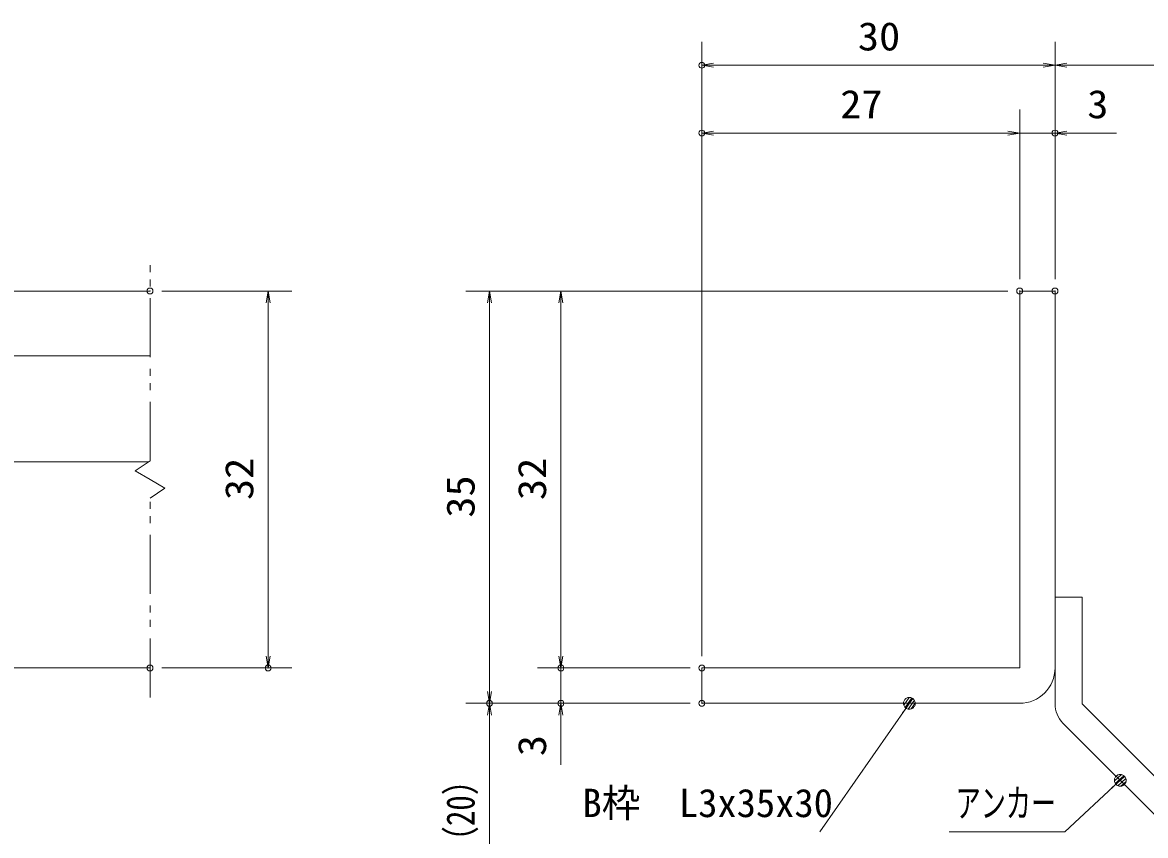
# Model space of a CAD drawing. Units: millimetres, scale not verified, with parts at other scales. Extents: x -1050 to 1050, y -742 to 742.
# Drawn here: x -164.6 to 312.4, y -464.9 to -119.8 of the extents above; entities that cross this region are included whole.
import ezdxf
from ezdxf.enums import TextEntityAlignment as Align

# ---------------------------------------------------------------- set-up
doc = ezdxf.new("R2010")
doc.units = ezdxf.units.MM
doc.header["$LTSCALE"] = 5
doc.header["$PDMODE"] = 32
doc.header["$PDSIZE"] = 2.5
doc.linetypes.add('DOUBLE_CHAIN1', pattern=[8.8, 5, -1, 0.6, -0.6, 0.6, -1])
for name, color, linetype, lineweight in [('0-1_寸法注釈', 2, 'Continuous', 9), ('0-2_想像線', 134, 'DOUBLE_CHAIN1', 9), ('0-4_0', 2, 'Continuous', 9), ('0-5_DEFPOINTS', 134, 'Continuous', 9), ('0-6_枠', 7, 'Continuous', 9), ('0-7_蓋', 5, 'Continuous', 9), ('0-8_アンカー', 7, 'Continuous', 9)]:
    doc.layers.add(name, color=color, linetype=linetype, lineweight=lineweight)
doc.styles.add('ＭＳ ゴシック', font='')
doc.styles.get('ＭＳ ゴシック').set_extended_font_data('MS Gothic')

# ---------------------------------------------------------------- blocks, each defined once
blk = doc.blocks.new('_OPEN')
at = {"layer": '0-4_0'}
blk.add_line((0, 0), (-5, 0), dxfattribs=at)
blk.add_lwpolyline([(-5, 0.833), (0, 0), (-5, -0.833)], dxfattribs=at)
blk = doc.blocks.new('A$C6EB770D1')
at = {"layer": '0-8_アンカー'}
for p, q in [((130.257, 96.52), (45.237, 11.5)), ((138.388, 88.388), (130.257, 96.52)), ((138.388, 88.388), (53.368, 3.368)), ((0, 11.5), (45.237, 11.5)), ((0, 11.5), (0, 0)), ((0, 0), (45.237, 0))]:
    blk.add_line(p, q, dxfattribs=at)
blk.add_arc((45.237, 11.5), 11.5, 270, 315, dxfattribs=at)
blk = doc.blocks.new('_Dot')
at = {"layer": '0-4_0'}
for p, q in [((-2.5, 0), (-5, 0)), ((2.445, 0.5), (-2.445, 0.5)), ((1.997, 1.5), (-1.997, 1.5)), ((2.289, -0.995), (-2.289, -0.995)), ((1.499, -1.995), (-1.499, -1.995))]:
    blk.add_line(p, q, dxfattribs=at)
for points in [[(2.5, 0), (2.48, 0.313), (2.421, 0.622), (2.324, 0.92), (2.191, 1.204), (2.023, 1.469), (1.822, 1.711), (1.594, 1.926), (1.34, 2.111), (1.064, 2.262), (0.773, 2.378), (0.468, 2.456), (0.157, 2.495), (-0.157, 2.495), (-0.468, 2.456), (-0.773, 2.378), (-1.064, 2.262), (-1.34, 2.111), (-1.594, 1.926), (-1.822, 1.711), (-2.023, 1.469), (-2.191, 1.204), (-2.324, 0.92), (-2.421, 0.622), (-2.48, 0.313), (-2.5, 0), (0, 0)], [(-2.5, 0), (-2.48, -0.313), (-2.421, -0.622), (-2.324, -0.92), (-2.191, -1.204), (-2.023, -1.469), (-1.822, -1.711), (-1.594, -1.926), (-1.34, -2.111), (-1.064, -2.262), (-0.773, -2.378), (-0.468, -2.456), (-0.157, -2.495), (0.157, -2.495), (0.468, -2.456), (0.773, -2.378), (1.064, -2.262), (1.34, -2.111), (1.594, -1.926), (1.822, -1.711), (2.023, -1.469), (2.191, -1.204), (2.324, -0.92), (2.421, -0.622), (2.48, -0.313), (2.5, 0), (0, 0)]]:
    blk.add_lwpolyline(points, close=True, dxfattribs=at)

msp = doc.modelspace()

# ---------------------------------------------------------------- linework, layer by layer
at = {"layer": '0-1_寸法注釈'}
for p, q in [((123.93, -388.808), (123.93, -127.974)), ((273.93, -228.808), (273.93, -127.974)), ((273.93, -228.808), (273.93, -127.974)), ((268.93, -137.974), (128.93, -137.974)), ((278.93, -137.974), (365.45, -137.974)), ((123.93, -388.808), (123.93, -156.755)), ((258.93, -228.808), (258.93, -156.755)), ((258.93, -228.808), (258.93, -156.755)), ((273.93, -228.808), (273.93, -156.755)), ((253.93, -166.755), (128.93, -166.755)), ((253.93, -166.755), (248.93, -166.755)), ((258.93, -166.755), (273.93, -166.755)), ((278.93, -166.755), (300.043, -166.755)), ((-105.45, -233.808), (-50.285, -233.808)), ((253.93, -233.808), (23.705, -233.808)), ((253.93, -233.808), (54.081, -233.808)), ((-60.285, -238.808), (-60.285, -388.808)), ((33.705, -238.808), (33.705, -403.808)), ((64.081, -238.808), (64.081, -388.808)), ((64.081, -388.808), (64.081, -383.808)), ((-105.45, -393.808), (-50.285, -393.808)), ((118.93, -393.808), (54.081, -393.808)), ((118.93, -393.808), (54.081, -393.808)), ((64.081, -393.808), (64.081, -408.808)), ((118.93, -408.808), (23.705, -408.808)), ((118.93, -408.808), (23.705, -408.808)), ((118.93, -408.808), (54.081, -408.808)), ((174.029, -463.398), (211.499, -409.629)), ((33.705, -497.197), (33.705, -413.808)), ((64.081, -413.808), (64.081, -434.922))]:
    msp.add_line(p, q, dxfattribs=at)
msp.add_lwpolyline([(229.04, -463.428), (278.094, -463.428), (300.899, -442.189)], dxfattribs=at)
at = {"layer": '0-2_想像線'}
for p, q in [((-110.45, -305.859), (-110.45, -221.308)), ((-104.157, -317.545), (-110.45, -313.808)), ((-110.45, -321.757), (-104.157, -317.545)), ((-110.45, -406.308), (-110.45, -321.757))]:
    msp.add_line(p, q, dxfattribs=at)
msp.add_lwpolyline([(-110.45, -305.859), (-116.743, -310.072), (-110.45, -313.808)], dxfattribs=at)
at = {"layer": '0-5_DEFPOINTS'}
for p in [(123.93, -137.974), (123.93, -166.755), (273.93, -166.755), (-110.45, -233.808), (258.93, -233.808), (273.93, -233.808), (273.93, -233.808), (-110.45, -393.808), (-60.285, -393.808), (64.081, -393.808), (123.93, -393.808), (33.705, -408.808), (64.081, -408.808), (123.93, -408.808)]:
    msp.add_point(p, dxfattribs=at)
at = {"layer": '0-6_枠'}
for p, q in [((258.93, -233.808), (273.93, -233.808)), ((258.93, -393.808), (258.93, -233.808)), ((273.93, -233.808), (273.93, -393.808)), ((123.93, -393.808), (258.93, -393.808)), ((123.93, -393.808), (123.93, -408.808)), ((123.93, -408.808), (258.93, -408.808))]:
    msp.add_line(p, q, dxfattribs=at)
msp.add_arc((258.93, -393.808), 15, 270, 0, dxfattribs=at)
at = {"layer": '0-7_蓋'}
for p, q in [((-880.45, -233.808), (-110.45, -233.808)), ((-185.45, -261.308), (-110.45, -261.308)), ((-185.45, -306.308), (-111.121, -306.308)), ((-880.45, -393.808), (-110.45, -393.808))]:
    msp.add_line(p, q, dxfattribs=at)

# ---------------------------------------------------------------- block references
at = {"layer": '0-1_寸法注釈'}
for name, p, rotation in [('_OPEN', (123.93, -137.974), 180), ('_OPEN', (273.93, -137.974), 180), ('_OPEN', (123.93, -166.755), 180), ('_OPEN', (273.93, -166.755), 180), ('_OPEN', (-60.285, -233.808), 90), ('_OPEN', (33.705, -233.808), 90), ('_OPEN', (64.081, -233.808), 90), ('_OPEN', (-60.285, -393.808), 270), ('_OPEN', (64.081, -393.808), 270), ('_OPEN', (64.081, -393.808), 270), ('_OPEN', (33.705, -408.808), 270), ('_Dot', (212.071, -408.808), 55.12857), ('_OPEN', (33.705, -408.808), 90), ('_OPEN', (64.081, -408.808), 90), ('_Dot', (301.645, -441.523), 41.73927)]:
    msp.add_blockref(name, p, dxfattribs=dict(at, rotation=rotation))
for p in [(273.93, -137.974), (258.93, -166.755), (258.93, -166.755)]:
    msp.add_blockref('_OPEN', p, dxfattribs=at)
at = {"layer": '0-8_アンカー', "rotation": 270}
msp.add_blockref('A$C6EB770D1', (273.93, -363.808), dxfattribs=at)

# ---------------------------------------------------------------- texts
at = {"layer": '0-1_寸法注釈', "color": 7, "style": 'ＭＳ ゴシック'}
for s, width, p in [('30', 1.1, (190.197, -135.287)), ('27', 1.1, (182.697, -164.068)), ('3', 1.1, (287.62, -164.068)), ('アンカー', 0.65, (231.746, -460.741))]:
    msp.add_text(s, height=12.02, dxfattribs=dict(at, width=width)).set_placement(p, align=Align.BOTTOM_LEFT)
for s, width, p in [('32', 1.1, (-62.972, -322.542)), ('32', 1.1, (61.394, -322.542)), ('35', 1.1, (31.017, -330.042)), ('3', 1.1, (61.394, -431.232)), ('（20）', 0.8, (31.017, -474.017))]:
    msp.add_text(s, height=12.02, rotation=90, dxfattribs=dict(at, width=width)).set_placement(p, align=Align.BOTTOM_LEFT)
msp.add_text('B枠\u3000L3x35x30', height=12.02, dxfattribs=at).set_placement((73.225, -460.711), align=Align.BOTTOM_LEFT)

doc.saveas('drawing.dxf')
